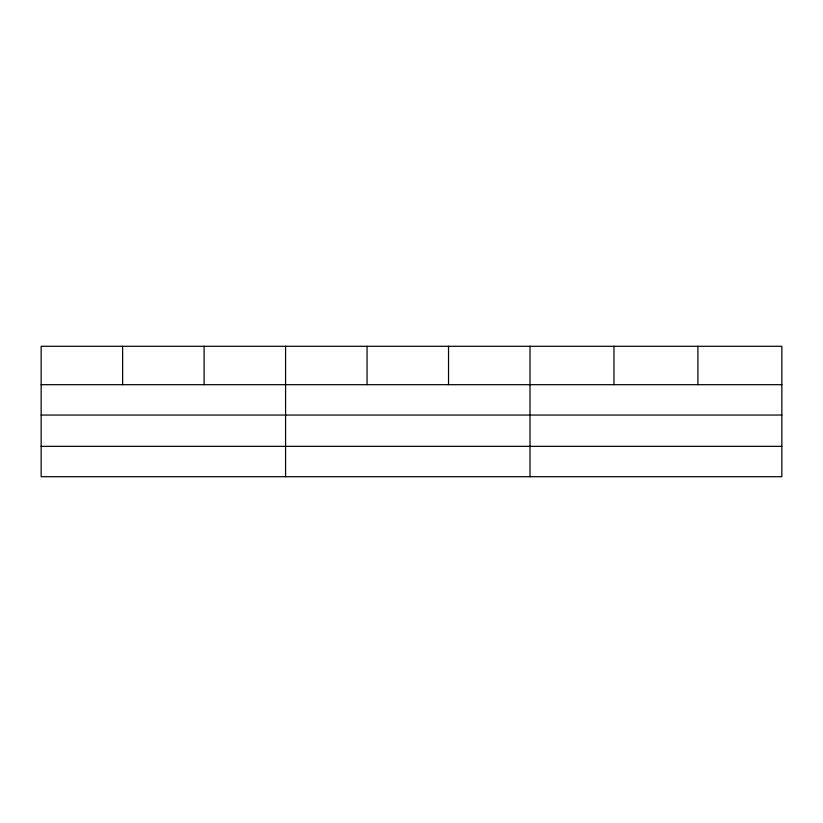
<?xml version="1.0" encoding="UTF-8"?>
<svg xmlns="http://www.w3.org/2000/svg" width="823" height="823" viewBox="0 0 823 823"><rect width="100%" height="100%" fill="white"/><g stroke="black" fill="none" stroke-linecap="round" stroke-linejoin="round"><path stroke-width="1.23" d="M781.85 415.049L781.85 346.288L41.15 346.288L41.15 476.712L781.85 476.712L781.85 415.049L41.15 415.049M41.15 384.68L781.85 384.68M41.15 446.344L781.85 446.344M697.904 346.288L697.904 384.68M613.958 346.288L613.958 384.68M530.012 346.288L530.012 476.712M448.535 346.288L448.535 384.68M367.058 346.288L367.058 384.68M285.581 346.288L285.581 476.712M204.104 346.288L204.104 384.68M122.627 346.288L122.627 384.68"/></g></svg>
